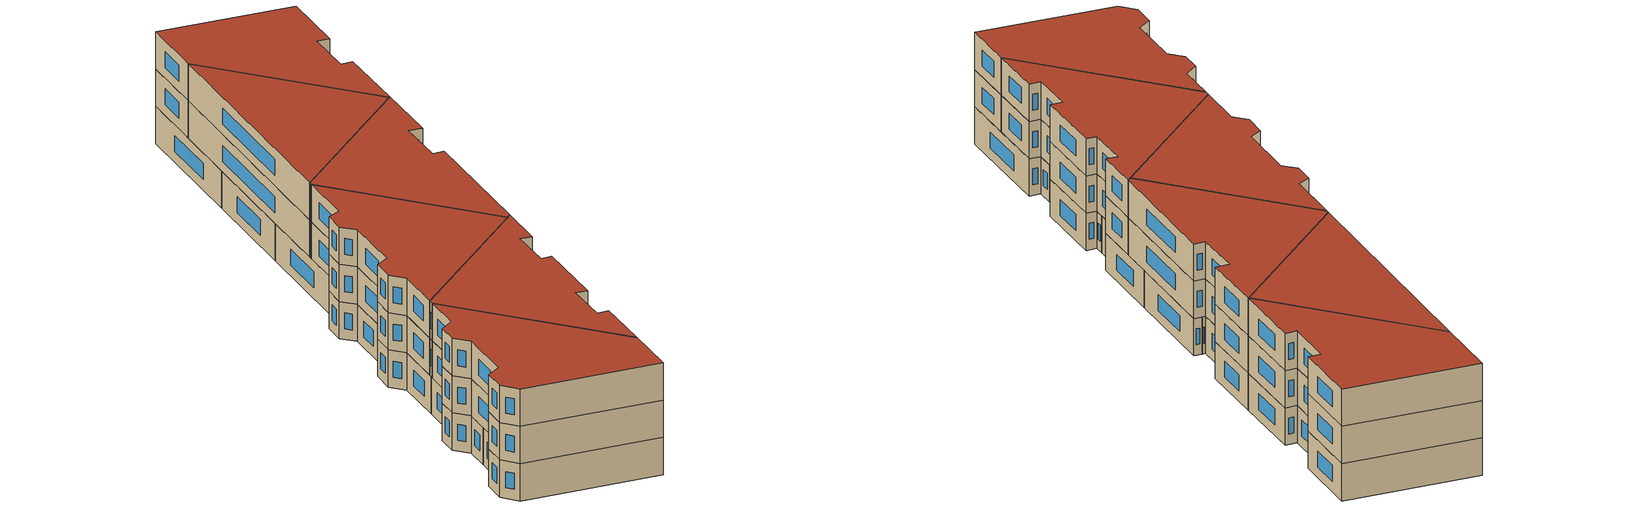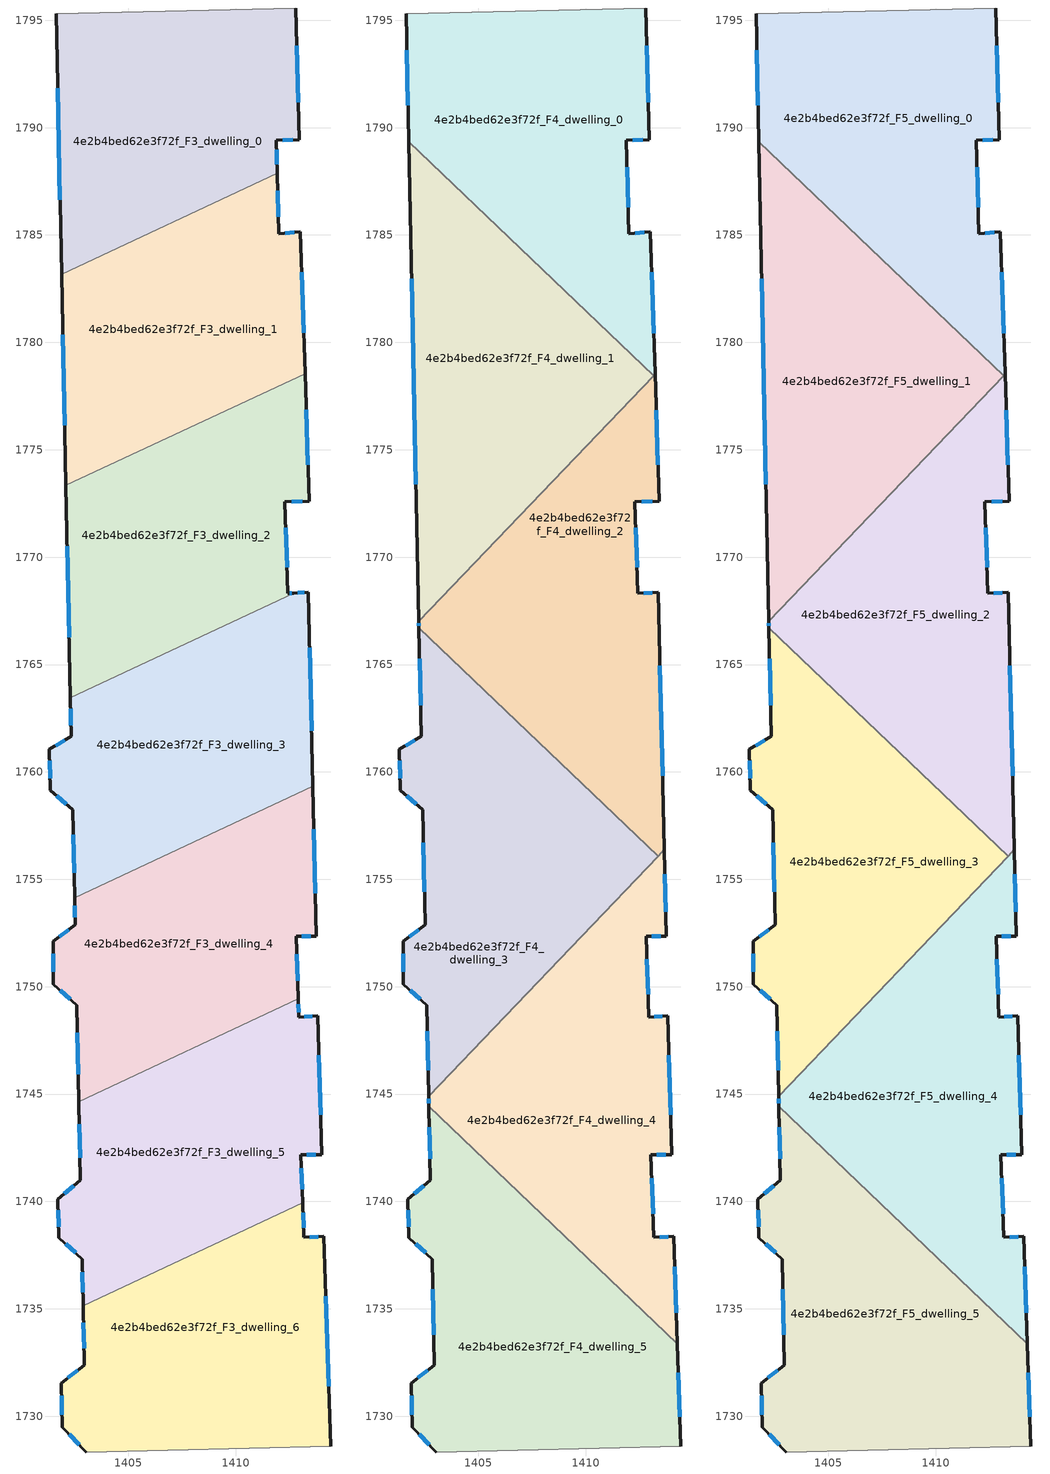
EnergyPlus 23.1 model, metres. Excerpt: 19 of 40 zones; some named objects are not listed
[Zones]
4e2b4bed62e3f72f_F3_dwelling_0
 floor to 4e2b4bed62e3f72f_F2_dwelling_0 (EU_floor_Construction): 1412.81,1795.57 1412.97,1789.43 1411.9,1789.4 1411.94,1787.87 1401.9,1783.16 1401.64,1795.31 z9
 wall outside (EU_wall_Construction): 1401.64,1795.31 1401.9,1783.16 / 1411.94,1787.87 1411.9,1789.4 1412.97,1789.43 1412.81,1795.57 z9:12
 wall to 4e2b4bed62e3f72f_F3_dwelling_1 (EU_wall_Construction): 1401.9,1783.16 1411.94,1787.87 z9:12
 wall adiabatic (EU_wall_Construction): 1412.81,1795.57 1401.64,1795.31 z9:12
 window (EU_Window_Construction): 1401.71,1791.84 1401.82,1786.63 / 1412.92,1791.19 1412.85,1793.82 / 1412.2,1789.41 1412.66,1789.42 / 1411.93,1788.3 1411.91,1788.96 z9.86:11.14
4e2b4bed62e3f72f_F3_dwelling_1
 floor to 4e2b4bed62e3f72f_F2_dwelling_1 (EU_floor_Construction): 1411.94,1787.87 1412.01,1785.05 1413.02,1785.16 1413.23,1778.55 1402.1,1773.34 1401.9,1783.16 z9
 wall outside (EU_wall_Construction): 1401.9,1783.16 1402.1,1773.34 / 1413.23,1778.55 1413.02,1785.16 1412.01,1785.05 1411.94,1787.87 z9:12
 wall to 4e2b4bed62e3f72f_F3_dwelling_2 (EU_wall_Construction): 1402.1,1773.34 1413.23,1778.55 z9:12
 window (EU_Window_Construction): 1401.95,1780.36 1402.04,1776.14 / 1411.99,1785.86 1411.96,1787.06 / 1412.73,1785.13 1412.3,1785.08 / 1413.17,1780.44 1413.08,1783.27 z9.86:11.14
4e2b4bed62e3f72f_F3_dwelling_2
 floor to 4e2b4bed62e3f72f_F2_dwelling_2 (EU_floor_Construction): 1413.23,1778.55 1413.43,1772.61 1412.28,1772.58 1412.44,1768.31 1412.7,1768.32 1402.31,1763.46 1402.1,1773.34 z9
 wall outside (EU_wall_Construction): 1412.7,1768.32 1412.44,1768.31 1412.28,1772.58 1413.43,1772.61 1413.23,1778.55 / 1402.1,1773.34 1402.31,1763.46 z9:12
 wall to 4e2b4bed62e3f72f_F3_dwelling_3 (EU_wall_Construction): 1402.31,1763.46 1412.7,1768.32 z9:12
 window (EU_Window_Construction): 1412.62,1768.32 1412.51,1768.31 / 1402.16,1770.51 1402.25,1766.28 / 1413.37,1774.31 1413.29,1776.85 / 1412.61,1772.59 1413.1,1772.6 / 1412.39,1769.53 1412.33,1771.36 z9.86:11.14
 ceiling adiabatic (EU_roof_Construction): 1402.31,1763.46 1402.23,1767.02 1413.23,1778.53 1413.23,1778.55 1402.1,1773.34 z12
4e2b4bed62e3f72f_F3_dwelling_3
 floor to 4e2b4bed62e3f72f_F2_dwelling_3 (EU_floor_Construction): 1413.38,1768.37 1413.6,1759.33 1402.5,1754.14 1402.42,1758.25 1401.38,1759.15 1401.33,1761.06 1402.35,1761.66 1402.31,1763.46 1412.7,1768.32 z9
 wall outside (EU_wall_Construction): 1402.31,1763.46 1402.35,1761.66 1401.33,1761.06 1401.38,1759.15 1402.42,1758.25 1402.5,1754.14 / 1413.6,1759.33 1413.38,1768.37 1412.7,1768.32 z9:12
 wall to 4e2b4bed62e3f72f_F3_dwelling_4 (EU_wall_Construction): 1402.5,1754.14 1413.6,1759.33 z9:12
 window (EU_Window_Construction): 1402.44,1757.07 1402.48,1755.31 / 1401.67,1758.89 1402.12,1758.5 / 1401.34,1760.52 1401.36,1759.7 / 1402.06,1761.49 1401.62,1761.23 / 1402.32,1762.94 1402.34,1762.17 / 1413.19,1768.35 1412.89,1768.34 / 1413.54,1761.91 1413.44,1765.79 z9.86:11.14
4e2b4bed62e3f72f_F3_dwelling_4
 floor to 4e2b4bed62e3f72f_F2_dwelling_4 (EU_floor_Construction): 1413.6,1759.33 1413.77,1752.35 1412.81,1752.35 1412.92,1749.44 1402.7,1744.65 1402.61,1749.13 1401.52,1750.12 1401.51,1752.11 1402.53,1752.88 1402.5,1754.14 z9
 wall outside (EU_wall_Construction): 1402.5,1754.14 1402.53,1752.88 1401.51,1752.11 1401.52,1750.12 1402.61,1749.13 1402.7,1744.65 / 1412.92,1749.44 1412.81,1752.35 1413.77,1752.35 1413.6,1759.33 z9:12
 wall to 4e2b4bed62e3f72f_F3_dwelling_5 (EU_wall_Construction): 1402.7,1744.65 1412.92,1749.44 z9:12
 window (EU_Window_Construction): 1402.64,1747.85 1402.68,1745.93 / 1401.83,1749.83 1402.3,1749.41 / 1401.51,1751.54 1401.52,1750.69 / 1402.24,1752.66 1401.8,1752.33 / 1402.51,1753.78 1402.52,1753.24 / 1413.72,1754.34 1413.65,1757.34 / 1413.09,1752.35 1413.49,1752.35 / 1412.89,1750.27 1412.84,1751.52 z9.86:11.14
4e2b4bed62e3f72f_F3_dwelling_5
 floor to 4e2b4bed62e3f72f_F2_dwelling_5 (EU_floor_Construction): 1413.83,1748.65 1414.02,1742.19 1413.04,1742.18 1413.12,1739.93 1402.9,1735.14 1402.86,1737.32 1401.77,1738.32 1401.72,1740.1 1402.78,1741 1402.7,1744.65 1412.92,1749.44 1412.95,1748.57 z9
 wall outside (EU_wall_Construction): 1413.12,1739.93 1413.04,1742.18 1414.02,1742.19 1413.83,1748.65 1412.95,1748.57 1412.92,1749.44 / 1402.7,1744.65 1402.78,1741 1401.72,1740.1 1401.77,1738.32 1402.86,1737.32 1402.9,1735.14 z9:12
 wall to 4e2b4bed62e3f72f_F3_dwelling_6 (EU_wall_Construction): 1402.9,1735.14 1413.12,1739.93 z9:12
 window (EU_Window_Construction): 1413.32,1742.18 1413.74,1742.18 / 1413.1,1740.57 1413.06,1741.54 / 1402.87,1736.7 1402.89,1735.76 / 1402.08,1738.03 1402.55,1737.6 / 1401.73,1739.59 1401.76,1738.82 / 1402.47,1740.74 1402.02,1740.35 / 1402.72,1743.61 1402.76,1742.04 / 1412.94,1748.82 1412.93,1749.19 / 1413.58,1748.63 1413.2,1748.59 / 1413.96,1744.03 1413.88,1746.8 z9.86:11.14
4e2b4bed62e3f72f_F3_dwelling_6
 floor to 4e2b4bed62e3f72f_F2_dwelling_6 (EU_floor_Construction): 1413.12,1739.93 1413.18,1738.33 1414.11,1738.38 1414.42,1728.61 1403.04,1728.34 1401.93,1729.49 1401.89,1731.54 1402.96,1732.38 1402.9,1735.14 z9
 wall outside (EU_wall_Construction): 1402.9,1735.14 1402.96,1732.38 1401.89,1731.54 1401.93,1729.49 1403.04,1728.34 / 1414.42,1728.61 1414.11,1738.38 1413.18,1738.33 1413.12,1739.93 z9:12
 wall adiabatic (EU_wall_Construction): 1403.04,1728.34 1414.42,1728.61 z9:12
 window (EU_Window_Construction): 1402.25,1729.16 1402.72,1728.67 / 1401.9,1730.96 1401.92,1730.08 / 1402.65,1732.14 1402.2,1731.78 / 1402.92,1734.35 1402.94,1733.17 / 1413.17,1738.78 1413.14,1739.47 / 1413.85,1738.37 1413.45,1738.34 / 1414.33,1731.4 1414.2,1735.59 z9.86:11.14
4e2b4bed62e3f72f_F4_dwelling_0
 floor to 4e2b4bed62e3f72f_F3_dwelling_0 (EU_floor_Construction): 1412.81,1795.57 1412.97,1789.43 1411.9,1789.4 1411.94,1787.87 1406.15,1785.16 1401.77,1789.35 1401.64,1795.31 z12
 floor to 4e2b4bed62e3f72f_F3_dwelling_1 (EU_floor_Construction): 1411.94,1787.87 1412.01,1785.05 1413.02,1785.16 1413.23,1778.55 1413.12,1778.5 1406.15,1785.16 z12
 wall outside (EU_wall_Construction): 1401.64,1795.31 1401.77,1789.35 / 1413.23,1778.53 1413.02,1785.16 1412.01,1785.05 1411.9,1789.4 1412.97,1789.43 1412.81,1795.57 z12:15
 wall to 4e2b4bed62e3f72f_F4_dwelling_1 (EU_wall_Construction): 1401.77,1789.35 1413.17,1778.46 z12:15
 wall adiabatic (EU_wall_Construction): 1412.81,1795.57 1401.64,1795.31 z12:15
 wall to 4e2b4bed62e3f72f_F4_dwelling_2 (EU_wall_Construction): 1413.17,1778.46 1413.23,1778.53 z12:15
 window (EU_Window_Construction): 1401.68,1793.6 1401.73,1791.05 / 1412.92,1791.19 1412.85,1793.82 / 1412.2,1789.41 1412.66,1789.42 / 1411.98,1786.3 1411.93,1788.16 / 1412.73,1785.13 1412.3,1785.08 / 1413.17,1780.42 1413.08,1783.27 z12.86:14.14
4e2b4bed62e3f72f_F4_dwelling_1
 floor to 4e2b4bed62e3f72f_F3_dwelling_1 (EU_floor_Construction): 1413.12,1778.5 1402.1,1773.34 1401.9,1783.16 1406.15,1785.16 z12
 floor to 4e2b4bed62e3f72f_F3_dwelling_0 (EU_floor_Construction): 1406.15,1785.16 1401.9,1783.16 1401.77,1789.35 z12
 floor adiabatic (EU_floor_Construction): 1413.17,1778.46 1402.23,1767.02 1402.1,1773.34 1413.12,1778.5 z12
 wall outside (EU_wall_Construction): 1401.77,1789.35 1402.23,1767.02 z12:15
 wall to 4e2b4bed62e3f72f_F4_dwelling_2 (EU_wall_Construction): 1402.23,1767.02 1413.17,1778.46 z12:15
 window (EU_Window_Construction): 1401.9,1782.97 1402.1,1773.4 z12.86:14.14
4e2b4bed62e3f72f_F4_dwelling_2
 floor to 4e2b4bed62e3f72f_F3_dwelling_2 (EU_floor_Construction): 1413.23,1778.53 1413.43,1772.61 1412.28,1772.58 1412.44,1768.31 1412.7,1768.32 1404.55,1764.51 1402.24,1766.72 1402.23,1767.02 z12
 floor to 4e2b4bed62e3f72f_F3_dwelling_3 (EU_floor_Construction): 1413.38,1768.37 1413.6,1759.33 1411.16,1758.19 1404.55,1764.51 1412.7,1768.32 z12
 floor to 4e2b4bed62e3f72f_F3_dwelling_4 (EU_floor_Construction): 1413.6,1759.33 1413.67,1756.39 1413.37,1756.08 1411.16,1758.19 z12
 wall outside (EU_wall_Construction): 1413.67,1756.39 1413.38,1768.37 1412.44,1768.31 1412.28,1772.58 1413.43,1772.61 1413.23,1778.53 / 1402.23,1767.02 1402.24,1766.72 z12:15
 wall to 4e2b4bed62e3f72f_F4_dwelling_3 (EU_wall_Construction): 1402.24,1766.72 1413.37,1756.08 z12:15
 wall to 4e2b4bed62e3f72f_F4_dwelling_4 (EU_wall_Construction): 1413.37,1756.08 1413.67,1756.39 z12:15
 window (EU_Window_Construction): 1413.37,1774.3 1413.29,1776.84 / 1412.61,1772.59 1413.1,1772.6 / 1412.39,1769.53 1412.33,1771.36 / 1413.11,1768.35 1412.71,1768.32 / 1413.59,1759.81 1413.46,1764.94 / 1402.24,1766.93 1402.24,1766.81 z12.86:14.14
4e2b4bed62e3f72f_F4_dwelling_3
 floor to 4e2b4bed62e3f72f_F3_dwelling_3 (EU_floor_Construction): 1411.16,1758.19 1402.5,1754.14 1402.42,1758.25 1401.38,1759.15 1401.33,1761.06 1402.35,1761.66 1402.31,1763.46 1404.55,1764.51 z12
 floor to 4e2b4bed62e3f72f_F3_dwelling_4 (EU_floor_Construction): 1413.37,1756.08 1402.7,1744.91 1402.61,1749.13 1401.52,1750.12 1401.51,1752.11 1402.53,1752.88 1402.5,1754.14 1411.16,1758.19 z12
 floor to 4e2b4bed62e3f72f_F3_dwelling_2 (EU_floor_Construction): 1404.55,1764.51 1402.31,1763.46 1402.24,1766.72 z12
 wall outside (EU_wall_Construction): 1402.24,1766.72 1402.35,1761.66 1401.33,1761.06 1401.38,1759.15 1402.42,1758.25 1402.53,1752.88 1401.51,1752.11 1401.52,1750.12 1402.61,1749.13 1402.7,1744.91 z12:15
 wall to 4e2b4bed62e3f72f_F4_dwelling_4 (EU_wall_Construction): 1402.7,1744.91 1413.37,1756.08 z12:15
 window (EU_Window_Construction): 1401.51,1751.54 1401.52,1750.69 / 1402.24,1752.66 1401.8,1752.33 / 1402.45,1756.71 1402.5,1754.42 / 1401.67,1758.89 1402.12,1758.5 / 1401.34,1760.52 1401.36,1759.7 / 1402.06,1761.49 1401.62,1761.23 / 1402.27,1765.27 1402.32,1763.1 / 1402.63,1747.92 1402.67,1746.12 / 1401.83,1749.83 1402.3,1749.41 z12.86:14.14
4e2b4bed62e3f72f_F4_dwelling_4
 floor to 4e2b4bed62e3f72f_F3_dwelling_4 (EU_floor_Construction): 1413.67,1756.39 1413.77,1752.35 1412.81,1752.35 1412.92,1749.44 1402.7,1744.65 1402.7,1744.91 z12
 floor to 4e2b4bed62e3f72f_F3_dwelling_5 (EU_floor_Construction): 1413.83,1748.65 1414.02,1742.19 1413.04,1742.18 1413.12,1739.93 1409.3,1738.14 1402.71,1744.44 1402.7,1744.65 1412.92,1749.44 1412.95,1748.57 z12
 floor to 4e2b4bed62e3f72f_F3_dwelling_6 (EU_floor_Construction): 1413.12,1739.93 1413.18,1738.33 1414.11,1738.38 1414.27,1733.39 1409.3,1738.14 z12
 wall outside (EU_wall_Construction): 1414.27,1733.39 1414.11,1738.38 1413.18,1738.33 1413.04,1742.18 1414.02,1742.19 1413.83,1748.65 1412.95,1748.57 1412.81,1752.35 1413.77,1752.35 1413.67,1756.39 / 1402.7,1744.91 1402.71,1744.44 z12:15
 wall to 4e2b4bed62e3f72f_F4_dwelling_5 (EU_wall_Construction): 1402.71,1744.44 1414.27,1733.39 z12:15
 window (EU_Window_Construction): 1414.23,1734.82 1414.16,1736.96 / 1402.7,1744.78 1402.7,1744.57 / 1413.74,1753.5 1413.7,1755.23 / 1413.09,1752.35 1413.49,1752.35 / 1412.91,1749.65 1412.85,1751.27 / 1413.58,1748.63 1413.2,1748.59 / 1413.96,1744.03 1413.88,1746.8 / 1413.32,1742.18 1413.74,1742.18 / 1413.14,1739.43 1413.08,1741.08 / 1413.85,1738.37 1413.45,1738.34 z12.86:14.14
4e2b4bed62e3f72f_F4_dwelling_5
 floor to 4e2b4bed62e3f72f_F3_dwelling_5 (EU_floor_Construction): 1409.3,1738.14 1402.9,1735.14 1402.86,1737.32 1401.77,1738.32 1401.72,1740.1 1402.78,1741 1402.71,1744.44 z12
 floor to 4e2b4bed62e3f72f_F3_dwelling_6 (EU_floor_Construction): 1414.27,1733.39 1414.42,1728.61 1403.04,1728.34 1401.93,1729.49 1401.89,1731.54 1402.96,1732.38 1402.9,1735.14 1409.3,1738.14 z12
 wall outside (EU_wall_Construction): 1402.71,1744.44 1402.78,1741 1401.72,1740.1 1401.77,1738.32 1402.86,1737.32 1402.96,1732.38 1401.89,1731.54 1401.93,1729.49 1403.04,1728.34 / 1414.42,1728.61 1414.27,1733.39 z12:15
 wall adiabatic (EU_wall_Construction): 1403.04,1728.34 1414.42,1728.61 z12:15
 window (EU_Window_Construction): 1402.25,1729.16 1402.72,1728.67 / 1401.9,1730.96 1401.92,1730.08 / 1402.65,1732.14 1402.2,1731.78 / 1402.89,1735.91 1402.93,1733.79 / 1402.08,1738.03 1402.55,1737.6 / 1401.73,1739.59 1401.76,1738.82 / 1402.47,1740.74 1402.02,1740.35 / 1402.73,1743.46 1402.76,1741.98 / 1414.38,1729.97 1414.31,1732.02 z12.86:14.14
4e2b4bed62e3f72f_F5_dwelling_0
 floor to 4e2b4bed62e3f72f_F4_dwelling_0 (EU_floor_Construction): 1412.81,1795.57 1412.97,1789.43 1411.9,1789.4 1412.01,1785.05 1413.02,1785.16 1413.23,1778.53 1413.17,1778.46 1401.77,1789.35 1401.64,1795.31 z15
 wall outside (EU_wall_Construction): 1401.64,1795.31 1401.77,1789.35 / 1413.23,1778.53 1413.02,1785.16 1412.01,1785.05 1411.9,1789.4 1412.97,1789.43 1412.81,1795.57 z15:18
 wall to 4e2b4bed62e3f72f_F5_dwelling_1 (EU_wall_Construction): 1401.77,1789.35 1413.17,1778.46 z15:18
 wall adiabatic (EU_wall_Construction): 1412.81,1795.57 1401.64,1795.31 z15:18
 wall to 4e2b4bed62e3f72f_F5_dwelling_2 (EU_wall_Construction): 1413.17,1778.46 1413.23,1778.53 z15:18
 window (EU_Window_Construction): 1401.68,1793.6 1401.73,1791.05 / 1412.92,1791.19 1412.85,1793.82 / 1412.2,1789.41 1412.66,1789.42 / 1411.98,1786.3 1411.93,1788.16 / 1412.73,1785.13 1412.3,1785.08 / 1413.17,1780.42 1413.08,1783.27 z15.86:17.14
 roof outside (EU_roof_Construction): 1413.17,1778.46 1413.23,1778.53 1413.02,1785.16 1412.01,1785.05 1411.9,1789.4 1412.97,1789.43 1412.81,1795.57 1401.64,1795.31 1401.77,1789.35 z18
4e2b4bed62e3f72f_F5_dwelling_1
 floor to 4e2b4bed62e3f72f_F4_dwelling_1 (EU_floor_Construction): 1413.17,1778.46 1402.23,1767.02 1401.77,1789.35 z15
 wall outside (EU_wall_Construction): 1401.77,1789.35 1402.23,1767.02 z15:18
 wall to 4e2b4bed62e3f72f_F5_dwelling_2 (EU_wall_Construction): 1402.23,1767.02 1413.17,1778.46 z15:18
 window (EU_Window_Construction): 1401.9,1782.97 1402.1,1773.4 z15.86:17.14
 roof outside (EU_roof_Construction): 1402.23,1767.02 1413.17,1778.46 1401.77,1789.35 z18
4e2b4bed62e3f72f_F5_dwelling_2
 floor to 4e2b4bed62e3f72f_F4_dwelling_2 (EU_floor_Construction): 1413.23,1778.53 1413.43,1772.61 1412.28,1772.58 1412.44,1768.31 1413.38,1768.37 1413.67,1756.39 1413.37,1756.08 1402.24,1766.72 1402.23,1767.02 z15
 wall outside (EU_wall_Construction): 1413.67,1756.39 1413.38,1768.37 1412.44,1768.31 1412.28,1772.58 1413.43,1772.61 1413.23,1778.53 / 1402.23,1767.02 1402.24,1766.72 z15:18
 wall to 4e2b4bed62e3f72f_F5_dwelling_3 (EU_wall_Construction): 1402.24,1766.72 1413.37,1756.08 z15:18
 wall to 4e2b4bed62e3f72f_F5_dwelling_4 (EU_wall_Construction): 1413.37,1756.08 1413.67,1756.39 z15:18
 window (EU_Window_Construction): 1413.37,1774.3 1413.29,1776.84 / 1412.61,1772.59 1413.1,1772.6 / 1412.39,1769.53 1412.33,1771.36 / 1413.11,1768.35 1412.71,1768.32 / 1413.59,1759.81 1413.46,1764.94 / 1402.24,1766.93 1402.24,1766.81 z15.86:17.14
 roof outside (EU_roof_Construction): 1413.37,1756.08 1413.67,1756.39 1413.38,1768.37 1412.44,1768.31 1412.28,1772.58 1413.43,1772.61 1413.23,1778.53 1402.23,1767.02 1402.24,1766.72 z18
4e2b4bed62e3f72f_F5_dwelling_3
 floor to 4e2b4bed62e3f72f_F4_dwelling_3 (EU_floor_Construction): 1413.37,1756.08 1402.7,1744.91 1402.61,1749.13 1401.52,1750.12 1401.51,1752.11 1402.53,1752.88 1402.42,1758.25 1401.38,1759.15 1401.33,1761.06 1402.35,1761.66 1402.24,1766.72 z15
 wall outside (EU_wall_Construction): 1402.24,1766.72 1402.35,1761.66 1401.33,1761.06 1401.38,1759.15 1402.42,1758.25 1402.53,1752.88 1401.51,1752.11 1401.52,1750.12 1402.61,1749.13 1402.7,1744.91 z15:18
 wall to 4e2b4bed62e3f72f_F5_dwelling_4 (EU_wall_Construction): 1402.7,1744.91 1413.37,1756.08 z15:18
 window (EU_Window_Construction): 1401.51,1751.54 1401.52,1750.69 / 1402.24,1752.66 1401.8,1752.33 / 1402.45,1756.71 1402.5,1754.42 / 1401.67,1758.89 1402.12,1758.5 / 1401.34,1760.52 1401.36,1759.7 / 1402.06,1761.49 1401.62,1761.23 / 1402.27,1765.27 1402.32,1763.1 / 1402.63,1747.92 1402.67,1746.12 / 1401.83,1749.83 1402.3,1749.41 z15.86:17.14
 roof outside (EU_roof_Construction): 1402.7,1744.91 1413.37,1756.08 1402.24,1766.72 1402.35,1761.66 1401.33,1761.06 1401.38,1759.15 1402.42,1758.25 1402.53,1752.88 1401.51,1752.11 1401.52,1750.12 1402.61,1749.13 z18
4e2b4bed62e3f72f_F5_dwelling_4
 floor to 4e2b4bed62e3f72f_F4_dwelling_4 (EU_floor_Construction): 1413.67,1756.39 1413.77,1752.35 1412.81,1752.35 1412.95,1748.57 1413.83,1748.65 1414.02,1742.19 1413.04,1742.18 1413.18,1738.33 1414.11,1738.38 1414.27,1733.39 1402.71,1744.44 1402.7,1744.91 z15
 wall outside (EU_wall_Construction): 1414.27,1733.39 1414.11,1738.38 1413.18,1738.33 1413.04,1742.18 1414.02,1742.19 1413.83,1748.65 1412.95,1748.57 1412.81,1752.35 1413.77,1752.35 1413.67,1756.39 / 1402.7,1744.91 1402.71,1744.44 z15:18
 wall to 4e2b4bed62e3f72f_F5_dwelling_5 (EU_wall_Construction): 1402.71,1744.44 1414.27,1733.39 z15:18
 window (EU_Window_Construction): 1414.23,1734.82 1414.16,1736.96 / 1402.7,1744.78 1402.7,1744.57 / 1413.74,1753.5 1413.7,1755.23 / 1413.09,1752.35 1413.49,1752.35 / 1412.91,1749.65 1412.85,1751.27 / 1413.58,1748.63 1413.2,1748.59 / 1413.96,1744.03 1413.88,1746.8 / 1413.32,1742.18 1413.74,1742.18 / 1413.14,1739.43 1413.08,1741.08 / 1413.85,1738.37 1413.45,1738.34 z15.86:17.14
 roof outside (EU_roof_Construction): 1414.27,1733.39 1414.11,1738.38 1413.18,1738.33 1413.04,1742.18 1414.02,1742.19 1413.83,1748.65 1412.95,1748.57 1412.81,1752.35 1413.77,1752.35 1413.67,1756.39 1402.7,1744.91 1402.71,1744.44 z18
4e2b4bed62e3f72f_F5_dwelling_5
 floor to 4e2b4bed62e3f72f_F4_dwelling_5 (EU_floor_Construction): 1414.27,1733.39 1414.42,1728.61 1403.04,1728.34 1401.93,1729.49 1401.89,1731.54 1402.96,1732.38 1402.86,1737.32 1401.77,1738.32 1401.72,1740.1 1402.78,1741 1402.71,1744.44 z15
 wall outside (EU_wall_Construction): 1402.71,1744.44 1402.78,1741 1401.72,1740.1 1401.77,1738.32 1402.86,1737.32 1402.96,1732.38 1401.89,1731.54 1401.93,1729.49 1403.04,1728.34 / 1414.42,1728.61 1414.27,1733.39 z15:18
 wall adiabatic (EU_wall_Construction): 1403.04,1728.34 1414.42,1728.61 z15:18
 window (EU_Window_Construction): 1402.25,1729.16 1402.72,1728.67 / 1401.9,1730.96 1401.92,1730.08 / 1402.65,1732.14 1402.2,1731.78 / 1402.89,1735.91 1402.93,1733.79 / 1402.08,1738.03 1402.55,1737.6 / 1401.73,1739.59 1401.76,1738.82 / 1402.47,1740.74 1402.02,1740.35 / 1402.73,1743.46 1402.76,1741.98 / 1414.38,1729.97 1414.31,1732.02 z15.86:17.14
 roof outside (EU_roof_Construction): 1414.42,1728.61 1414.27,1733.39 1402.71,1744.44 1402.78,1741 1401.72,1740.1 1401.77,1738.32 1402.86,1737.32 1402.96,1732.38 1401.89,1731.54 1401.93,1729.49 1403.04,1728.34 z18
[Building]
EU S2 Campaign: North Axis=0; Terrain=City; Solar Distribution=FullExterior
[Site:Location]
Helsinki-Vantaa.AP: Latitude=60.317; Longitude=24.963; Time Zone=2; Elevation=54.6
[SizingPeriod:WeatherFileDays]
AnnualSizingPeriod: Begin Month=1; Begin Day of Month=1; End Month=12; End Day of Month=31; Day of Week for Start Day=Monday; Use Weather File Daylight Saving Period=No; Use Weather File Rain and Snow Indicators=No
[MATERIAL]
EU_InternalMass_Material: Roughness=MediumRough; Thickness=0.1; Conductivity=1; Density=1800; Specific Heat=900; Thermal Absorptance=0.9; Solar Absorptance=0.7; Visible Absorptance=0.7
[MATERIAL:NOMASS] Roughness=MediumRough; Thermal Absorptance=0.9; Solar Absorptance=0.7; Visible Absorptance=0.7
Name | Thermal Resistance
EU_wall_NoMass | 2.29768
EU_roof_NoMass | 2.65117
EU_floor_NoMass | 2.06791
[WINDOWMATERIAL:SIMPLEGLAZINGSYSTEM]
EU_Window_SimpleGlazing: UFactor=2.12775; Solar Heat Gain Coefficient=0.7; Visible Transmittance=0.7
[CONSTRUCTION]
EU_wall_Construction: EU_wall_NoMass
EU_roof_Construction: EU_roof_NoMass
EU_floor_Construction: EU_floor_NoMass
EU_Window_Construction: EU_Window_SimpleGlazing
EU_InternalMass_Construction: EU_InternalMass_Material
[ZONE] Type=1; Multiplier=1; Ceiling Height=autocalculate; Floor Area=autocalculate; Part of Total Floor Area=Yes
Name | Volume
4e2b4bed62e3f72f_F3_dwelling_0 | 320.727
4e2b4bed62e3f72f_F4_dwelling_0; 4e2b4bed62e3f72f_F5_dwelling_0 | 374.188
4e2b4bed62e3f72f_F3_dwelling_1 | 320.739
4e2b4bed62e3f72f_F4_dwelling_1; 4e2b4bed62e3f72f_F5_dwelling_1 | 374.18
4e2b4bed62e3f72f_F3_dwelling_2 | 320.745
4e2b4bed62e3f72f_F4_dwelling_2; 4e2b4bed62e3f72f_F5_dwelling_2 | 374.164
4e2b4bed62e3f72f_F3_dwelling_3 | 320.744
4e2b4bed62e3f72f_F4_dwelling_3; 4e2b4bed62e3f72f_F5_dwelling_3 | 374.21
4e2b4bed62e3f72f_F3_dwelling_4 | 320.729
4e2b4bed62e3f72f_F4_dwelling_4; 4e2b4bed62e3f72f_F5_dwelling_4 | 374.209
4e2b4bed62e3f72f_F3_dwelling_5 | 320.724
4e2b4bed62e3f72f_F4_dwelling_5; 4e2b4bed62e3f72f_F5_dwelling_5 | 374.165
4e2b4bed62e3f72f_F3_dwelling_6 | 320.73
[INTERNALMASS] Construction=EU_InternalMass_Construction
Name | Zone or ZoneList | Surface Area
4e2b4bed62e3f72f_F3_dwelling_0_EU_InternalMass | 4e2b4bed62e3f72f_F3_dwelling_0 | 106.909
4e2b4bed62e3f72f_F3_dwelling_1_EU_InternalMass | 4e2b4bed62e3f72f_F3_dwelling_1 | 106.913
4e2b4bed62e3f72f_F3_dwelling_2_EU_InternalMass | 4e2b4bed62e3f72f_F3_dwelling_2 | 106.915
4e2b4bed62e3f72f_F3_dwelling_3_EU_InternalMass | 4e2b4bed62e3f72f_F3_dwelling_3 | 106.915
4e2b4bed62e3f72f_F3_dwelling_4_EU_InternalMass | 4e2b4bed62e3f72f_F3_dwelling_4 | 106.909
4e2b4bed62e3f72f_F3_dwelling_5_EU_InternalMass | 4e2b4bed62e3f72f_F3_dwelling_5 | 106.908
4e2b4bed62e3f72f_F3_dwelling_6_EU_InternalMass | 4e2b4bed62e3f72f_F3_dwelling_6 | 106.91
4e2b4bed62e3f72f_F4_dwelling_0_EU_InternalMass | 4e2b4bed62e3f72f_F4_dwelling_0 | 124.729
4e2b4bed62e3f72f_F4_dwelling_1_EU_InternalMass | 4e2b4bed62e3f72f_F4_dwelling_1 | 124.73
4e2b4bed62e3f72f_F4_dwelling_2_EU_InternalMass | 4e2b4bed62e3f72f_F4_dwelling_2 | 124.719
4e2b4bed62e3f72f_F4_dwelling_3_EU_InternalMass | 4e2b4bed62e3f72f_F4_dwelling_3 | 124.738
4e2b4bed62e3f72f_F4_dwelling_4_EU_InternalMass | 4e2b4bed62e3f72f_F4_dwelling_4 | 124.735
4e2b4bed62e3f72f_F4_dwelling_5_EU_InternalMass | 4e2b4bed62e3f72f_F4_dwelling_5 | 124.722
4e2b4bed62e3f72f_F5_dwelling_0_EU_InternalMass | 4e2b4bed62e3f72f_F5_dwelling_0 | 124.729
4e2b4bed62e3f72f_F5_dwelling_1_EU_InternalMass | 4e2b4bed62e3f72f_F5_dwelling_1 | 124.73
4e2b4bed62e3f72f_F5_dwelling_2_EU_InternalMass | 4e2b4bed62e3f72f_F5_dwelling_2 | 124.719
4e2b4bed62e3f72f_F5_dwelling_3_EU_InternalMass | 4e2b4bed62e3f72f_F5_dwelling_3 | 124.738
4e2b4bed62e3f72f_F5_dwelling_4_EU_InternalMass | 4e2b4bed62e3f72f_F5_dwelling_4 | 124.735
4e2b4bed62e3f72f_F5_dwelling_5_EU_InternalMass | 4e2b4bed62e3f72f_F5_dwelling_5 | 124.722
[OTHEREQUIPMENT] Fuel Type=Electricity; Design Level Calculation Method=Watts/Area; Power per Zone Floor Area=1; Fraction Latent=0; Fraction Radiant=0; Fraction Lost=0; Carbon Dioxide Generation Rate=0; EndUse Subcategory=EU_Step8_InternalGains
Name | Zone or ZoneList or Space or SpaceList | Schedule
EU_Step8_InternalGain_4e2b4bed62e3f72f_F3_dwelling_0_f000 | 4e2b4bed62e3f72f_F3_dwelling_0 | EU_Step8_GainSchedule_4e2b4bed62e3f72f_F3_dwelling_0_f000
EU_Step8_InternalGain_4e2b4bed62e3f72f_F3_dwelling_1_f000 | 4e2b4bed62e3f72f_F3_dwelling_1 | EU_Step8_GainSchedule_4e2b4bed62e3f72f_F3_dwelling_1_f000
EU_Step8_InternalGain_4e2b4bed62e3f72f_F3_dwelling_2_f000 | 4e2b4bed62e3f72f_F3_dwelling_2 | EU_Step8_GainSchedule_4e2b4bed62e3f72f_F3_dwelling_2_f000
EU_Step8_InternalGain_4e2b4bed62e3f72f_F3_dwelling_3_f000 | 4e2b4bed62e3f72f_F3_dwelling_3 | EU_Step8_GainSchedule_4e2b4bed62e3f72f_F3_dwelling_3_f000
EU_Step8_InternalGain_4e2b4bed62e3f72f_F3_dwelling_4_f000 | 4e2b4bed62e3f72f_F3_dwelling_4 | EU_Step8_GainSchedule_4e2b4bed62e3f72f_F3_dwelling_4_f000
EU_Step8_InternalGain_4e2b4bed62e3f72f_F3_dwelling_5_f000 | 4e2b4bed62e3f72f_F3_dwelling_5 | EU_Step8_GainSchedule_4e2b4bed62e3f72f_F3_dwelling_5_f000
EU_Step8_InternalGain_4e2b4bed62e3f72f_F3_dwelling_6_f000 | 4e2b4bed62e3f72f_F3_dwelling_6 | EU_Step8_GainSchedule_4e2b4bed62e3f72f_F3_dwelling_6_f000
EU_Step8_InternalGain_4e2b4bed62e3f72f_F4_dwelling_0_f000 | 4e2b4bed62e3f72f_F4_dwelling_0 | EU_Step8_GainSchedule_4e2b4bed62e3f72f_F4_dwelling_0_f000
EU_Step8_InternalGain_4e2b4bed62e3f72f_F4_dwelling_1_f000 | 4e2b4bed62e3f72f_F4_dwelling_1 | EU_Step8_GainSchedule_4e2b4bed62e3f72f_F4_dwelling_1_f000
EU_Step8_InternalGain_4e2b4bed62e3f72f_F4_dwelling_2_f000 | 4e2b4bed62e3f72f_F4_dwelling_2 | EU_Step8_GainSchedule_4e2b4bed62e3f72f_F4_dwelling_2_f000
EU_Step8_InternalGain_4e2b4bed62e3f72f_F4_dwelling_3_f000 | 4e2b4bed62e3f72f_F4_dwelling_3 | EU_Step8_GainSchedule_4e2b4bed62e3f72f_F4_dwelling_3_f000
EU_Step8_InternalGain_4e2b4bed62e3f72f_F4_dwelling_4_f000 | 4e2b4bed62e3f72f_F4_dwelling_4 | EU_Step8_GainSchedule_4e2b4bed62e3f72f_F4_dwelling_4_f000
EU_Step8_InternalGain_4e2b4bed62e3f72f_F4_dwelling_5_f000 | 4e2b4bed62e3f72f_F4_dwelling_5 | EU_Step8_GainSchedule_4e2b4bed62e3f72f_F4_dwelling_5_f000
EU_Step8_InternalGain_4e2b4bed62e3f72f_F5_dwelling_0_f000 | 4e2b4bed62e3f72f_F5_dwelling_0 | EU_Step8_GainSchedule_4e2b4bed62e3f72f_F5_dwelling_0_f000
EU_Step8_InternalGain_4e2b4bed62e3f72f_F5_dwelling_1_f000 | 4e2b4bed62e3f72f_F5_dwelling_1 | EU_Step8_GainSchedule_4e2b4bed62e3f72f_F5_dwelling_1_f000
EU_Step8_InternalGain_4e2b4bed62e3f72f_F5_dwelling_2_f000 | 4e2b4bed62e3f72f_F5_dwelling_2 | EU_Step8_GainSchedule_4e2b4bed62e3f72f_F5_dwelling_2_f000
EU_Step8_InternalGain_4e2b4bed62e3f72f_F5_dwelling_3_f000 | 4e2b4bed62e3f72f_F5_dwelling_3 | EU_Step8_GainSchedule_4e2b4bed62e3f72f_F5_dwelling_3_f000
EU_Step8_InternalGain_4e2b4bed62e3f72f_F5_dwelling_4_f000 | 4e2b4bed62e3f72f_F5_dwelling_4 | EU_Step8_GainSchedule_4e2b4bed62e3f72f_F5_dwelling_4_f000
EU_Step8_InternalGain_4e2b4bed62e3f72f_F5_dwelling_5_f000 | 4e2b4bed62e3f72f_F5_dwelling_5 | EU_Step8_GainSchedule_4e2b4bed62e3f72f_F5_dwelling_5_f000
[ZONEVENTILATION:DESIGNFLOWRATE] Schedule=EU_AlwaysOn; Design Flow Rate Calculation Method=AirChanges/Hour; Air Changes per Hour=0.580295; Ventilation Type=Natural; Fan Pressure Rise=0; Fan Total Efficiency=1; Constant Term Coefficient=1; Temperature Term Coefficient=0; Velocity Term Coefficient=0; Velocity Squared Term Coefficient=0; Minimum Indoor Temperature=-100; Maximum Indoor Temperature=100; Delta Temperature=-100; Minimum Outdoor Temperature=-100; Maximum Outdoor Temperature=100; Maximum Wind Speed=40
Name | Zone or ZoneList or Space or SpaceList
EU_ConstantAir_4e2b4bed62e3f72f_F3_dwelling_0 | 4e2b4bed62e3f72f_F3_dwelling_0
EU_ConstantAir_4e2b4bed62e3f72f_F3_dwelling_1 | 4e2b4bed62e3f72f_F3_dwelling_1
EU_ConstantAir_4e2b4bed62e3f72f_F3_dwelling_2 | 4e2b4bed62e3f72f_F3_dwelling_2
EU_ConstantAir_4e2b4bed62e3f72f_F3_dwelling_3 | 4e2b4bed62e3f72f_F3_dwelling_3
EU_ConstantAir_4e2b4bed62e3f72f_F3_dwelling_4 | 4e2b4bed62e3f72f_F3_dwelling_4
EU_ConstantAir_4e2b4bed62e3f72f_F3_dwelling_5 | 4e2b4bed62e3f72f_F3_dwelling_5
EU_ConstantAir_4e2b4bed62e3f72f_F3_dwelling_6 | 4e2b4bed62e3f72f_F3_dwelling_6
EU_ConstantAir_4e2b4bed62e3f72f_F4_dwelling_0 | 4e2b4bed62e3f72f_F4_dwelling_0
EU_ConstantAir_4e2b4bed62e3f72f_F4_dwelling_1 | 4e2b4bed62e3f72f_F4_dwelling_1
EU_ConstantAir_4e2b4bed62e3f72f_F4_dwelling_2 | 4e2b4bed62e3f72f_F4_dwelling_2
EU_ConstantAir_4e2b4bed62e3f72f_F4_dwelling_3 | 4e2b4bed62e3f72f_F4_dwelling_3
EU_ConstantAir_4e2b4bed62e3f72f_F4_dwelling_4 | 4e2b4bed62e3f72f_F4_dwelling_4
EU_ConstantAir_4e2b4bed62e3f72f_F4_dwelling_5 | 4e2b4bed62e3f72f_F4_dwelling_5
EU_ConstantAir_4e2b4bed62e3f72f_F5_dwelling_0 | 4e2b4bed62e3f72f_F5_dwelling_0
EU_ConstantAir_4e2b4bed62e3f72f_F5_dwelling_1 | 4e2b4bed62e3f72f_F5_dwelling_1
EU_ConstantAir_4e2b4bed62e3f72f_F5_dwelling_2 | 4e2b4bed62e3f72f_F5_dwelling_2
EU_ConstantAir_4e2b4bed62e3f72f_F5_dwelling_3 | 4e2b4bed62e3f72f_F5_dwelling_3
EU_ConstantAir_4e2b4bed62e3f72f_F5_dwelling_4 | 4e2b4bed62e3f72f_F5_dwelling_4
EU_ConstantAir_4e2b4bed62e3f72f_F5_dwelling_5 | 4e2b4bed62e3f72f_F5_dwelling_5
[HVACTEMPLATE:ZONE:IDEALLOADSAIRSYSTEM] System Availability Schedule=EU_AlwaysOn; Maximum Heating Supply Air Temperature=50; Minimum Cooling Supply Air Temperature=13; Maximum Heating Supply Air Humidity Ratio=0.0156; Minimum Cooling Supply Air Humidity Ratio=0.0077; Heating Limit=NoLimit; Cooling Limit=NoLimit; Heating Availability Schedule=EU_AlwaysOn; Cooling Availability Schedule=EU_CoolingOff; Dehumidification Control Type=ConstantSensibleHeatRatio; Cooling Sensible Heat Ratio=0.7; Dehumidification Setpoint=60; Humidification Control Type=None; Humidification Setpoint=30; Outdoor Air Method=None; Outdoor Air Flow Rate per Person=0.00944; Outdoor Air Flow Rate per Zone Floor Area=0; Outdoor Air Flow Rate per Zone=0; Demand Controlled Ventilation Type=None; Outdoor Air Economizer Type=NoEconomizer; Heat Recovery Type=None; Sensible Heat Recovery Effectiveness=0.7; Latent Heat Recovery Effectiveness=0.65
Name | Template Thermostat
4e2b4bed62e3f72f_F3_dwelling_0 | EU_HeatOnly_4e2b4bed62e3f72f_F3_dwelling_0
4e2b4bed62e3f72f_F3_dwelling_1 | EU_HeatOnly_4e2b4bed62e3f72f_F3_dwelling_1
4e2b4bed62e3f72f_F3_dwelling_2 | EU_HeatOnly_4e2b4bed62e3f72f_F3_dwelling_2
4e2b4bed62e3f72f_F3_dwelling_3 | EU_HeatOnly_4e2b4bed62e3f72f_F3_dwelling_3
4e2b4bed62e3f72f_F3_dwelling_4 | EU_HeatOnly_4e2b4bed62e3f72f_F3_dwelling_4
4e2b4bed62e3f72f_F3_dwelling_5 | EU_HeatOnly_4e2b4bed62e3f72f_F3_dwelling_5
4e2b4bed62e3f72f_F3_dwelling_6 | EU_HeatOnly_4e2b4bed62e3f72f_F3_dwelling_6
4e2b4bed62e3f72f_F4_dwelling_0 | EU_HeatOnly_4e2b4bed62e3f72f_F4_dwelling_0
4e2b4bed62e3f72f_F4_dwelling_1 | EU_HeatOnly_4e2b4bed62e3f72f_F4_dwelling_1
4e2b4bed62e3f72f_F4_dwelling_2 | EU_HeatOnly_4e2b4bed62e3f72f_F4_dwelling_2
4e2b4bed62e3f72f_F4_dwelling_3 | EU_HeatOnly_4e2b4bed62e3f72f_F4_dwelling_3
4e2b4bed62e3f72f_F4_dwelling_4 | EU_HeatOnly_4e2b4bed62e3f72f_F4_dwelling_4
4e2b4bed62e3f72f_F4_dwelling_5 | EU_HeatOnly_4e2b4bed62e3f72f_F4_dwelling_5
4e2b4bed62e3f72f_F5_dwelling_0 | EU_HeatOnly_4e2b4bed62e3f72f_F5_dwelling_0
4e2b4bed62e3f72f_F5_dwelling_1 | EU_HeatOnly_4e2b4bed62e3f72f_F5_dwelling_1
4e2b4bed62e3f72f_F5_dwelling_2 | EU_HeatOnly_4e2b4bed62e3f72f_F5_dwelling_2
4e2b4bed62e3f72f_F5_dwelling_3 | EU_HeatOnly_4e2b4bed62e3f72f_F5_dwelling_3
4e2b4bed62e3f72f_F5_dwelling_4 | EU_HeatOnly_4e2b4bed62e3f72f_F5_dwelling_4
4e2b4bed62e3f72f_F5_dwelling_5 | EU_HeatOnly_4e2b4bed62e3f72f_F5_dwelling_5
[SIZING:ZONE] Zone Cooling Design Supply Air Temperature Input Method=SupplyAirTemperature; Zone Cooling Design Supply Air Temperature=13; Zone Heating Design Supply Air Temperature Input Method=SupplyAirTemperature; Zone Heating Design Supply Air Temperature=50; Zone Cooling Design Supply Air Humidity Ratio=0.008; Zone Heating Design Supply Air Humidity Ratio=0.008; Cooling Design Air Flow Method=DesignDay; Cooling Design Air Flow Rate=0; Cooling Minimum Air Flow per Zone Floor Area=0.000762; Cooling Minimum Air Flow=0; Cooling Minimum Air Flow Fraction=0.2; Heating Design Air Flow Method=DesignDay; Heating Design Air Flow Rate=0; Heating Maximum Air Flow per Zone Floor Area=0.002032; Heating Maximum Air Flow=0.141576; Heating Maximum Air Flow Fraction=0.3; Account for Dedicated Outdoor Air System=No; Dedicated Outdoor Air System Control Strategy=NeutralSupplyAir; Dedicated Outdoor Air Low Setpoint Temperature for Design=autosize; Dedicated Outdoor Air High Setpoint Temperature for Design=autosize; Zone Load Sizing Method=Sensible Load Only No Latent Load; Zone Latent Cooling Design Supply Air Humidity Ratio Input Method=HumidityRatioDifference; Zone Cooling Design Supply Air Humidity Ratio Difference=0.005; Zone Latent Heating Design Supply Air Humidity Ratio Input Method=HumidityRatioDifference; Zone Humidification Design Supply Air Humidity Ratio Difference=0.005
4e2b4bed62e3f72f_F3_dwelling_0; 4e2b4bed62e3f72f_F3_dwelling_1; 4e2b4bed62e3f72f_F3_dwelling_2; 4e2b4bed62e3f72f_F3_dwelling_3; 4e2b4bed62e3f72f_F3_dwelling_4; 4e2b4bed62e3f72f_F3_dwelling_5; 4e2b4bed62e3f72f_F3_dwelling_6; 4e2b4bed62e3f72f_F4_dwelling_0; 4e2b4bed62e3f72f_F4_dwelling_1; 4e2b4bed62e3f72f_F4_dwelling_2; 4e2b4bed62e3f72f_F4_dwelling_3; 4e2b4bed62e3f72f_F4_dwelling_4; 4e2b4bed62e3f72f_F4_dwelling_5; 4e2b4bed62e3f72f_F5_dwelling_0; 4e2b4bed62e3f72f_F5_dwelling_1; 4e2b4bed62e3f72f_F5_dwelling_2; 4e2b4bed62e3f72f_F5_dwelling_3; 4e2b4bed62e3f72f_F5_dwelling_4; 4e2b4bed62e3f72f_F5_dwelling_5
[SCHEDULE:CONSTANT]
Name | Hourly Value
EU_AlwaysOn | 1
EU_CoolingOff | 0
[SCHEDULE:FILE] Column Number=1; Rows to Skip at Top=0; Number of Hours of Data=8760; Column Separator=Comma; Interpolate to Timestep=No; Minutes per Item=60; Adjust Schedule for Daylight Savings=Yes
Name | File
EU_Step8_GainSchedule_4e2b4bed62e3f72f_F3_dwelling_0_f000 | ../../schedules/4e2b4bed62e3f72f/4e2b4bed62e3f72f_F3_dwelling_0_f000_gain.csv
EU_Step8_GainSchedule_4e2b4bed62e3f72f_F3_dwelling_1_f000 | ../../schedules/4e2b4bed62e3f72f/4e2b4bed62e3f72f_F3_dwelling_1_f000_gain.csv
EU_Step8_GainSchedule_4e2b4bed62e3f72f_F3_dwelling_2_f000 | ../../schedules/4e2b4bed62e3f72f/4e2b4bed62e3f72f_F3_dwelling_2_f000_gain.csv
EU_Step8_GainSchedule_4e2b4bed62e3f72f_F3_dwelling_3_f000 | ../../schedules/4e2b4bed62e3f72f/4e2b4bed62e3f72f_F3_dwelling_3_f000_gain.csv
EU_Step8_GainSchedule_4e2b4bed62e3f72f_F3_dwelling_4_f000 | ../../schedules/4e2b4bed62e3f72f/4e2b4bed62e3f72f_F3_dwelling_4_f000_gain.csv
EU_Step8_GainSchedule_4e2b4bed62e3f72f_F3_dwelling_5_f000 | ../../schedules/4e2b4bed62e3f72f/4e2b4bed62e3f72f_F3_dwelling_5_f000_gain.csv
EU_Step8_GainSchedule_4e2b4bed62e3f72f_F3_dwelling_6_f000 | ../../schedules/4e2b4bed62e3f72f/4e2b4bed62e3f72f_F3_dwelling_6_f000_gain.csv
EU_Step8_GainSchedule_4e2b4bed62e3f72f_F4_dwelling_0_f000 | ../../schedules/4e2b4bed62e3f72f/4e2b4bed62e3f72f_F4_dwelling_0_f000_gain.csv
EU_Step8_GainSchedule_4e2b4bed62e3f72f_F4_dwelling_1_f000 | ../../schedules/4e2b4bed62e3f72f/4e2b4bed62e3f72f_F4_dwelling_1_f000_gain.csv
EU_Step8_GainSchedule_4e2b4bed62e3f72f_F4_dwelling_2_f000 | ../../schedules/4e2b4bed62e3f72f/4e2b4bed62e3f72f_F4_dwelling_2_f000_gain.csv
EU_Step8_GainSchedule_4e2b4bed62e3f72f_F4_dwelling_3_f000 | ../../schedules/4e2b4bed62e3f72f/4e2b4bed62e3f72f_F4_dwelling_3_f000_gain.csv
EU_Step8_GainSchedule_4e2b4bed62e3f72f_F4_dwelling_4_f000 | ../../schedules/4e2b4bed62e3f72f/4e2b4bed62e3f72f_F4_dwelling_4_f000_gain.csv
EU_Step8_GainSchedule_4e2b4bed62e3f72f_F4_dwelling_5_f000 | ../../schedules/4e2b4bed62e3f72f/4e2b4bed62e3f72f_F4_dwelling_5_f000_gain.csv
EU_Step8_GainSchedule_4e2b4bed62e3f72f_F5_dwelling_0_f000 | ../../schedules/4e2b4bed62e3f72f/4e2b4bed62e3f72f_F5_dwelling_0_f000_gain.csv
EU_Step8_GainSchedule_4e2b4bed62e3f72f_F5_dwelling_1_f000 | ../../schedules/4e2b4bed62e3f72f/4e2b4bed62e3f72f_F5_dwelling_1_f000_gain.csv
EU_Step8_GainSchedule_4e2b4bed62e3f72f_F5_dwelling_2_f000 | ../../schedules/4e2b4bed62e3f72f/4e2b4bed62e3f72f_F5_dwelling_2_f000_gain.csv
EU_Step8_GainSchedule_4e2b4bed62e3f72f_F5_dwelling_3_f000 | ../../schedules/4e2b4bed62e3f72f/4e2b4bed62e3f72f_F5_dwelling_3_f000_gain.csv
EU_Step8_GainSchedule_4e2b4bed62e3f72f_F5_dwelling_4_f000 | ../../schedules/4e2b4bed62e3f72f/4e2b4bed62e3f72f_F5_dwelling_4_f000_gain.csv
EU_Step8_GainSchedule_4e2b4bed62e3f72f_F5_dwelling_5_f000 | ../../schedules/4e2b4bed62e3f72f/4e2b4bed62e3f72f_F5_dwelling_5_f000_gain.csv
